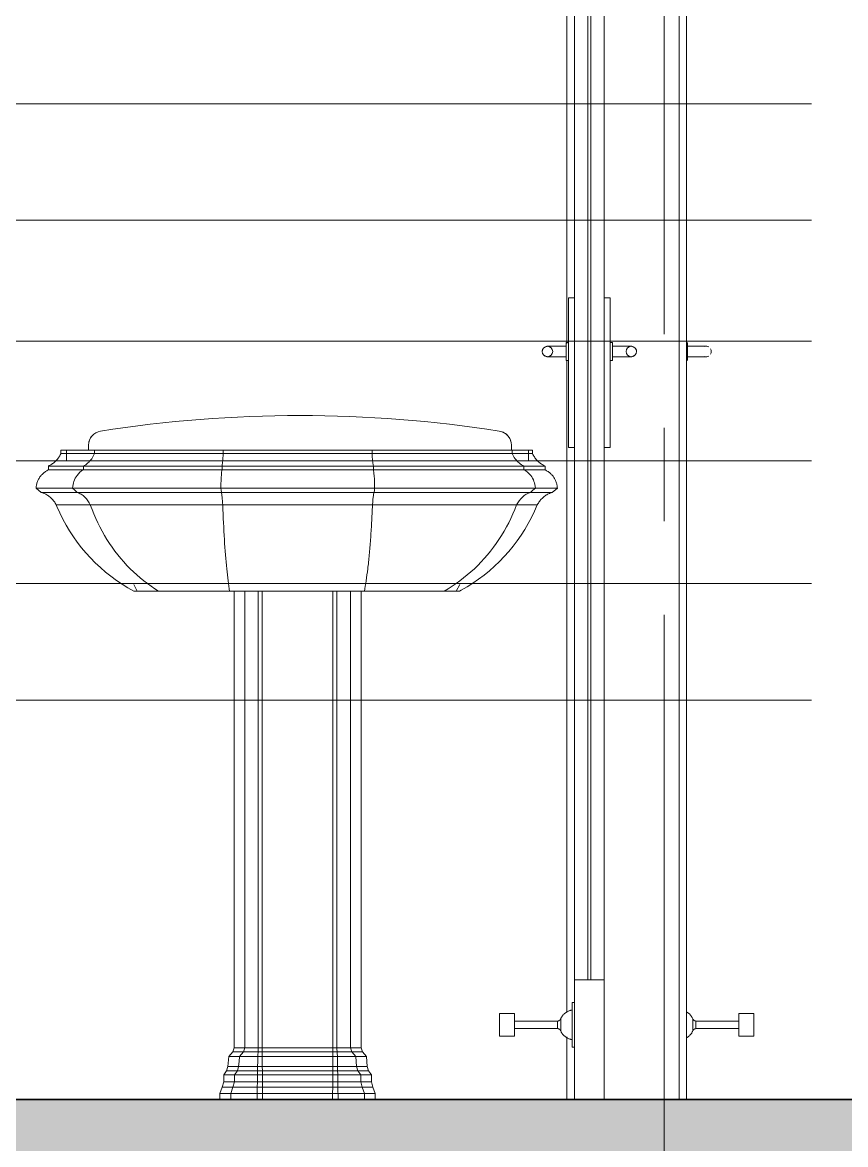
# Model space of a CAD drawing. Header units: millimetres. Extents: x 1373 to 40779, y 1939 to 6439.
# Drawn here: x 25328.5 to 25438.6, y 3869.8 to 4019.7 of the extents above; entities that cross this region are included whole.
import ezdxf

# ---------------------------------------------------------------- set-up
doc = ezdxf.new("R2010")
doc.units = ezdxf.units.MM
doc.linetypes.add('IMPORT-CENTER2', pattern=[112.5, 75, -12.5, 12.5, -12.5])
for name, color, linetype, lineweight in [('A-AREA-IDEN', 2, 'Continuous', 18), ('A-DETL', 6, 'Continuous', 30), ('A-DETL-GENF', 92, 'Continuous', 18), ('A-DOOR', 31, 'Continuous', 18), ('A-DOOR-FRAM', 31, 'Continuous', 18), ('A-FLOR-FNSH', 192, 'Continuous', 35), ('P-SANR-FIXT', 6, 'Continuous', 18), ('S-GRID', 252, 'IMPORT-CENTER2', 5), ('YAZI', 2, 'Continuous', 18)]:
    doc.layers.add(name, color=color, linetype=linetype, lineweight=lineweight)

# ---------------------------------------------------------------- blocks, each defined once
blk = doc.blocks.new('_MB_KAPI_CAMLI_B - _m_kapı_100_camlı-1990218-Schnitt 1')
at = {"layer": 'A-DOOR'}
for p, q in [((637.45, 500), (637.45, 501.22)), ((638.95, 500.7), (637.45, 500.7)), ((637.45, 498.78), (637.45, 500)), ((637.45, 499.3), (638.95, 499.3)), ((646.35, 411.5), (644.35, 411.5)), ((644.35, 411.5), (644.35, 408.5)), ((646.35, 411.5), (646.35, 408.5)), ((638.18, 409.19), (638.18, 410.81)), ((638.18, 409.19), (638.18, 409.6)), ((644.35, 410.5), (638.6, 410.5)), ((638.6, 410.5), (638.6, 409.5)), ((638.6, 409.5), (644.35, 409.5)), ((644.35, 408.5), (646.35, 408.5))]:
    blk.add_line(p, q, dxfattribs=at)
at = {"layer": 'A-DOOR', "flags": 128}
for points in [[(639.95, 500.7), (639.95, 500.7), (639.95, 500.7), (639.94, 500.7), (639.94, 500.7), (639.93, 500.7), (639.92, 500.7), (639.91, 500.7), (639.9, 500.7), (639.89, 500.7), (639.87, 500.7), (639.86, 500.7), (639.84, 500.7), (639.82, 500.7), (639.8, 500.7), (639.78, 500.7), (639.75, 500.7), (639.73, 500.7), (639.7, 500.7), (639.68, 500.7), (639.65, 500.7), (639.62, 500.7), (639.59, 500.7), (639.56, 500.7), (639.52, 500.7), (639.49, 500.7), (639.46, 500.7), (639.42, 500.7), (639.39, 500.7), (639.35, 500.7), (639.31, 500.7), (639.28, 500.7), (639.24, 500.7), (639.2, 500.7), (639.16, 500.7), (639.12, 500.7), (639.08, 500.7), (639.04, 500.7), (639, 500.7), (638.96, 500.7), (638.95, 500.7)], [(638.95, 499.3), (638.99, 499.3), (639.03, 499.3), (639.07, 499.3), (639.11, 499.3), (639.15, 499.3), (639.19, 499.3), (639.23, 499.3), (639.27, 499.3), (639.3, 499.3), (639.34, 499.3), (639.38, 499.3), (639.41, 499.3), (639.45, 499.3), (639.48, 499.3), (639.52, 499.3), (639.55, 499.3), (639.58, 499.3), (639.61, 499.3), (639.64, 499.3), (639.67, 499.3), (639.7, 499.3), (639.72, 499.3), (639.75, 499.3), (639.77, 499.3), (639.79, 499.3), (639.81, 499.3), (639.83, 499.3), (639.85, 499.3), (639.87, 499.3), (639.88, 499.3), (639.9, 499.3), (639.91, 499.3), (639.92, 499.3), (639.93, 499.3), (639.94, 499.3), (639.94, 499.3), (639.95, 499.3), (639.95, 499.3), (639.95, 499.3)], [(637.33, 411.74), (637.4, 411.7), (637.47, 411.66), (637.53, 411.62), (637.59, 411.57), (637.66, 411.52), (637.72, 411.46), (637.77, 411.41), (637.83, 411.35), (637.88, 411.29), (637.93, 411.23), (637.98, 411.16), (638.02, 411.1), (638.07, 411.03), (638.11, 410.96), (638.14, 410.89), (638.18, 410.82), (638.18, 410.81)], [(638.18, 410.81), (638.19, 410.79), (638.2, 410.77), (638.21, 410.75), (638.22, 410.73), (638.23, 410.72), (638.25, 410.7), (638.26, 410.68), (638.27, 410.67), (638.29, 410.65), (638.3, 410.64), (638.32, 410.62), (638.33, 410.61), (638.35, 410.6), (638.37, 410.59), (638.38, 410.57), (638.4, 410.56), (638.42, 410.55), (638.44, 410.54), (638.46, 410.54), (638.48, 410.53), (638.5, 410.52), (638.52, 410.52), (638.54, 410.51), (638.56, 410.51), (638.58, 410.5), (638.6, 410.5), (638.6, 410.5)], [(638.6, 409.5), (638.58, 409.5), (638.56, 409.49), (638.54, 409.49), (638.52, 409.48), (638.5, 409.48), (638.48, 409.47), (638.46, 409.46), (638.44, 409.46), (638.42, 409.45), (638.4, 409.44), (638.39, 409.43), (638.37, 409.42), (638.35, 409.4), (638.33, 409.39), (638.32, 409.38), (638.3, 409.36), (638.29, 409.35), (638.27, 409.33), (638.26, 409.32), (638.25, 409.3), (638.23, 409.29), (638.22, 409.27), (638.21, 409.25), (638.2, 409.23), (638.19, 409.21), (638.18, 409.2), (638.18, 409.19)], [(638.18, 409.19), (638.15, 409.12), (638.11, 409.05), (638.07, 408.98), (638.03, 408.91), (637.99, 408.85), (637.94, 408.78), (637.89, 408.72), (637.84, 408.66), (637.78, 408.6), (637.72, 408.54), (637.66, 408.49), (637.6, 408.44), (637.54, 408.39), (637.47, 408.34), (637.41, 408.3), (637.34, 408.26)]]:
    blk.add_lwpolyline(points, dxfattribs=at)
at = {"layer": 'A-DOOR'}
for start, end in [(60, 105), (0, 30), (330, 0), (255, 300)]:
    blk.add_arc((639.95, 500), 0.7, start, end, dxfattribs=at)
blk = doc.blocks.new('_MB_KAPI_CAMLI_B - _m_kapı_80_camlı-V58-Schnitt 1')
at = {"layer": 'A-DOOR'}
for p, q in [((622.35, 296), (622.35, 116)), ((624.15, 296), (624.15, 116)), ((624.55, 116), (624.55, 296)), ((626.35, 296), (626.35, 116)), ((622.35, 207.19), (621.55, 207.19)), ((621.55, 207.19), (621.55, 207.1)), ((621.55, 207.19), (621.55, 206.52)), ((627.15, 207.19), (626.35, 207.19)), ((627.15, 206.52), (627.15, 207.19)), ((627.15, 207.1), (627.15, 207.19)), ((621.55, 187.86), (621.55, 206.52)), ((627.15, 206.52), (627.15, 187.86)), ((621.55, 201.22), (621.25, 201.22)), ((621.25, 201.22), (621.25, 200)), ((627.45, 201.22), (627.15, 201.22)), ((627.45, 200), (627.45, 201.22)), ((621.25, 200.7), (619.75, 200.7)), ((621.25, 200), (621.25, 198.78)), ((628.95, 200.7), (627.45, 200.7)), ((627.45, 198.78), (627.45, 200)), ((619.75, 199.3), (621.25, 199.3)), ((621.25, 198.78), (621.55, 198.78)), ((627.15, 198.78), (627.45, 198.78)), ((627.45, 199.3), (628.95, 199.3)), ((621.55, 187.86), (621.55, 187.19)), ((627.15, 187.19), (627.15, 187.86)), ((621.55, 187.28), (621.55, 187.19)), ((621.55, 187.19), (622.35, 187.19)), ((626.35, 187.19), (627.15, 187.19)), ((627.15, 187.19), (627.15, 187.28)), ((626.35, 116), (622.35, 116)), ((622.35, 116), (622.35, 100)), ((624.15, 116), (624.55, 116)), ((626.35, 100), (626.35, 116)), ((622.35, 113), (622.05, 113)), ((622.05, 107), (622.05, 113)), ((614.35, 111.5), (612.35, 111.5)), ((612.35, 108.5), (612.35, 111.5)), ((614.35, 108.5), (614.35, 111.5)), ((620.1, 110.5), (614.35, 110.5)), ((614.35, 109.5), (620.1, 109.5)), ((620.1, 109.5), (620.1, 110.5)), ((620.52, 110.81), (620.52, 109.19)), ((612.35, 108.5), (614.35, 108.5)), ((622.05, 107), (622.35, 107)), ((622.35, 100), (626.35, 100))]:
    blk.add_line(p, q, dxfattribs=at)
at = {"layer": 'A-DOOR', "flags": 128}
for points in [[(618.06, 200.08), (618.06, 200.11), (618.07, 200.14), (618.07, 200.17), (618.08, 200.19), (618.09, 200.22), (618.1, 200.25), (618.11, 200.27), (618.12, 200.3), (618.13, 200.32), (618.14, 200.35), (618.16, 200.37), (618.17, 200.4), (618.19, 200.42), (618.21, 200.44)], [(618.5, 199.34), (618.48, 199.36), (618.45, 199.37), (618.43, 199.38), (618.4, 199.39), (618.38, 199.41), (618.36, 199.42), (618.33, 199.44), (618.31, 199.46), (618.29, 199.47), (618.27, 199.49), (618.25, 199.51), (618.23, 199.53), (618.21, 199.55), (618.19, 199.58)], [(618.58, 200.68), (618.6, 200.68), (618.63, 200.69), (618.66, 200.69), (618.69, 200.7), (618.72, 200.7), (618.74, 200.7), (618.75, 200.7)], [(618.75, 200.7), (618.75, 200.7), (618.75, 200.7), (618.76, 200.7), (618.76, 200.7), (618.77, 200.7), (618.78, 200.7), (618.79, 200.7), (618.8, 200.7), (618.82, 200.7), (618.83, 200.7), (618.85, 200.7), (618.86, 200.7), (618.88, 200.7), (618.9, 200.7), (618.93, 200.7), (618.95, 200.7), (618.97, 200.7), (619, 200.7), (619.03, 200.7), (619.05, 200.7), (619.08, 200.7), (619.11, 200.7), (619.15, 200.7), (619.18, 200.7), (619.21, 200.7), (619.25, 200.7), (619.28, 200.7), (619.32, 200.7), (619.35, 200.7), (619.39, 200.7), (619.43, 200.7), (619.46, 200.7), (619.5, 200.7), (619.54, 200.7), (619.58, 200.7), (619.62, 200.7), (619.66, 200.7), (619.7, 200.7), (619.74, 200.7), (619.75, 200.7)], [(628.95, 200.7), (628.99, 200.7), (629.03, 200.7), (629.07, 200.7), (629.11, 200.7), (629.15, 200.7), (629.19, 200.7), (629.23, 200.7), (629.27, 200.7), (629.3, 200.7), (629.34, 200.7), (629.38, 200.7), (629.41, 200.7), (629.45, 200.7), (629.48, 200.7), (629.52, 200.7), (629.55, 200.7), (629.58, 200.7), (629.61, 200.7), (629.64, 200.7), (629.67, 200.7), (629.7, 200.7), (629.72, 200.7), (629.75, 200.7), (629.77, 200.7), (629.79, 200.7), (629.81, 200.7), (629.83, 200.7), (629.85, 200.7), (629.87, 200.7), (629.88, 200.7), (629.9, 200.7), (629.91, 200.7), (629.92, 200.7), (629.93, 200.7), (629.94, 200.7), (629.94, 200.7), (629.95, 200.7), (629.95, 200.7), (629.95, 200.7)], [(629.95, 200.7), (629.98, 200.7), (630.01, 200.7), (630.04, 200.69), (630.06, 200.69), (630.09, 200.69), (630.12, 200.68)], [(630.51, 199.58), (630.5, 199.56), (630.48, 199.54), (630.46, 199.52), (630.44, 199.5), (630.42, 199.48), (630.4, 199.46), (630.38, 199.44), (630.35, 199.43), (630.33, 199.41), (630.31, 199.4), (630.28, 199.38), (630.26, 199.37), (630.23, 199.36), (630.21, 199.35)], [(630.49, 200.45), (630.51, 200.42), (630.52, 200.4), (630.54, 200.38), (630.56, 200.35), (630.57, 200.33), (630.58, 200.3), (630.59, 200.28), (630.6, 200.25), (630.61, 200.23), (630.62, 200.2), (630.63, 200.17), (630.64, 200.15), (630.64, 200.12), (630.65, 200.09), (630.65, 200.06)], [(618.75, 199.3), (618.72, 199.3), (618.7, 199.3), (618.67, 199.31), (618.64, 199.31), (618.61, 199.31), (618.59, 199.32)], [(619.75, 199.3), (619.71, 199.3), (619.67, 199.3), (619.63, 199.3), (619.59, 199.3), (619.55, 199.3), (619.51, 199.3), (619.48, 199.3), (619.44, 199.3), (619.4, 199.3), (619.36, 199.3), (619.33, 199.3), (619.29, 199.3), (619.25, 199.3), (619.22, 199.3), (619.19, 199.3), (619.15, 199.3), (619.12, 199.3), (619.09, 199.3), (619.06, 199.3), (619.03, 199.3), (619.01, 199.3), (618.98, 199.3), (618.96, 199.3), (618.93, 199.3), (618.91, 199.3), (618.89, 199.3), (618.87, 199.3), (618.85, 199.3), (618.83, 199.3), (618.82, 199.3), (618.81, 199.3), (618.79, 199.3), (618.78, 199.3), (618.77, 199.3), (618.77, 199.3), (618.76, 199.3), (618.76, 199.3), (618.75, 199.3), (618.75, 199.3)], [(629.95, 199.3), (629.95, 199.3), (629.95, 199.3), (629.94, 199.3), (629.94, 199.3), (629.93, 199.3), (629.92, 199.3), (629.91, 199.3), (629.9, 199.3), (629.89, 199.3), (629.87, 199.3), (629.86, 199.3), (629.84, 199.3), (629.82, 199.3), (629.8, 199.3), (629.78, 199.3), (629.75, 199.3), (629.73, 199.3), (629.7, 199.3), (629.68, 199.3), (629.65, 199.3), (629.62, 199.3), (629.59, 199.3), (629.56, 199.3), (629.52, 199.3), (629.49, 199.3), (629.46, 199.3), (629.42, 199.3), (629.39, 199.3), (629.35, 199.3), (629.31, 199.3), (629.28, 199.3), (629.24, 199.3), (629.2, 199.3), (629.16, 199.3), (629.12, 199.3), (629.08, 199.3), (629.04, 199.3), (629, 199.3), (628.96, 199.3), (628.95, 199.3)], [(630.13, 199.32), (630.1, 199.32), (630.07, 199.31), (630.04, 199.31), (630.01, 199.3), (629.99, 199.3), (629.96, 199.3), (629.95, 199.3)], [(620.52, 110.81), (620.55, 110.88), (620.59, 110.95), (620.63, 111.02), (620.67, 111.09), (620.72, 111.15), (620.76, 111.22), (620.81, 111.28), (620.87, 111.34), (620.92, 111.4), (620.98, 111.46), (621.04, 111.51), (621.1, 111.56), (621.16, 111.61), (621.23, 111.66), (621.3, 111.7), (621.36, 111.74), (621.43, 111.78), (621.51, 111.81), (621.58, 111.85), (621.65, 111.87), (621.73, 111.9), (621.81, 111.92), (621.88, 111.94), (621.96, 111.96), (622.04, 111.98), (622.05, 111.98)], [(620.1, 110.5), (620.12, 110.5), (620.14, 110.51), (620.16, 110.51), (620.18, 110.52), (620.2, 110.52), (620.22, 110.53), (620.24, 110.54), (620.26, 110.54), (620.28, 110.55), (620.3, 110.56), (620.32, 110.57), (620.34, 110.58), (620.35, 110.6), (620.37, 110.61), (620.38, 110.62), (620.4, 110.64), (620.42, 110.65), (620.43, 110.67), (620.44, 110.68), (620.46, 110.7), (620.47, 110.71), (620.48, 110.73), (620.49, 110.75), (620.5, 110.77), (620.51, 110.79), (620.52, 110.8), (620.52, 110.81)], [(620.52, 109.19), (620.51, 109.21), (620.5, 109.23), (620.49, 109.25), (620.48, 109.27), (620.47, 109.28), (620.46, 109.3), (620.44, 109.32), (620.43, 109.33), (620.42, 109.35), (620.4, 109.36), (620.39, 109.38), (620.37, 109.39), (620.35, 109.4), (620.34, 109.41), (620.32, 109.43), (620.3, 109.44), (620.28, 109.45), (620.26, 109.46), (620.25, 109.46), (620.23, 109.47), (620.21, 109.48), (620.19, 109.48), (620.17, 109.49), (620.15, 109.49), (620.13, 109.5), (620.1, 109.5), (620.1, 109.5)], [(622.05, 108.02), (621.97, 108.04), (621.89, 108.05), (621.82, 108.07), (621.74, 108.1), (621.66, 108.12), (621.59, 108.15), (621.52, 108.18), (621.44, 108.22), (621.37, 108.26), (621.31, 108.3), (621.24, 108.34), (621.17, 108.38), (621.11, 108.43), (621.05, 108.48), (620.99, 108.54), (620.93, 108.59), (620.87, 108.65), (620.82, 108.71), (620.77, 108.77), (620.72, 108.84), (620.68, 108.9), (620.64, 108.97), (620.6, 109.04), (620.56, 109.11), (620.53, 109.18), (620.52, 109.19)]]:
    blk.add_lwpolyline(points, dxfattribs=at)
at = {"layer": 'A-DOOR'}
for centre, start, end in [((618.75, 200), 0, 180), ((618.75, 200), 180, 0), ((629.95, 200), 0, 180), ((629.95, 200), 180, 0)]:
    blk.add_arc(centre, 0.7, start, end, dxfattribs=at)
at = {"layer": 'A-DOOR-FRAM'}
for p, q in [((621.35, 201.06), (621.35, 308.5)), ((637.35, 308.5), (637.35, 100)), ((636.35, 306), (636.35, 100)), ((621.35, 111.64), (621.35, 198.86)), ((621.35, 100), (621.35, 108.38))]:
    blk.add_line(p, q, dxfattribs=at)
blk = doc.blocks.new('A$Cb0e8746a')
at = {"layer": 'YAZI', "linetype": 'Continuous', "lineweight": 0}
for p, q in [((0.02, 171.86), (150.05, 171.86)), ((150.05, 156.33), (0.02, 156.33)), ((150.05, 140.15), (0.02, 140.15)), ((150.05, 124.15), (0.02, 124.15)), ((150.05, 107.74), (0.02, 107.74)), ((150.05, 92.15), (0, 92.15))]:
    blk.add_line(p, q, dxfattribs=at)

msp = doc.modelspace()

# ---------------------------------------------------------------- hatches: boundary and pattern name
at = {"layer": 'A-DETL-GENF'}
h = msp.add_hatch(dxfattribs=at)
h.set_pattern_fill('ANSI33', color=153, style=0)
h.paths.add_polyline_path([(25859.6, 3863.76), (26010.6, 3863.76), (26010.6, 3875.76), (25234.31, 3875.76), (25234.31, 3825.76), (25259.31, 3825.76), (25259.31, 3863.76), (25834.6, 3863.76), (25834.6, 3825.76), (25859.6, 3825.76)])
h.paths.add_polyline_path([(25859.6, 4163.76), (26010.6, 4163.76), (26010.6, 4175.76), (25234.31, 4175.76), (25234.31, 4125.76), (25259.31, 4125.76), (25259.31, 4163.76), (25834.6, 4163.76), (25834.6, 4125.76), (25859.6, 4125.76)])
h.paths.add_polyline_path([(25859.6, 4463.76), (26010.6, 4463.76), (26010.6, 4475.76), (25234.31, 4475.76), (25234.31, 4425.76), (25259.31, 4425.76), (25259.31, 4463.76), (25834.6, 4463.76), (25834.6, 4425.76), (25859.6, 4425.76)])
h.paths.add_polyline_path([(25859.6, 4763.76), (26010.6, 4763.76), (26010.6, 4775.76), (25234.31, 4775.76), (25106.85, 4775.76), (25106.85, 4763.76), (25234.31, 4763.76), (25234.31, 4725.76), (25259.31, 4725.76), (25259.31, 4763.76), (25834.6, 4763.76), (25834.6, 4725.76), (25859.6, 4725.76)])

# ---------------------------------------------------------------- linework, layer by layer
at = {"layer": 'A-DETL'}
msp.add_lwpolyline([(25234.31, 3875.76), (26010.6, 3875.76), (26010.6, 3863.76), (25859.6, 3863.76), (25859.6, 3825.76), (25834.6, 3825.76), (25834.6, 3863.76), (25259.31, 3863.76), (25259.31, 3825.76), (25234.31, 3825.76), (25234.31, 3875.76)], dxfattribs=at)
at = {"layer": 'A-FLOR-FNSH', "color": 250}
msp.add_line((25995.59, 3875.76), (25234.31, 3875.76), dxfattribs=at)
at = {"layer": 'P-SANR-FIXT', "color": 8}
for p, q in [((25333.67, 3962.55), (25333.67, 3962.12)), ((25335.49, 3962.55), (25333.67, 3962.55)), ((25334.43, 3962.55), (25334.43, 3961.24)), ((25338.15, 3962.55), (25335.51, 3962.55)), ((25337.37, 3963.25), (25337.37, 3962.55)), ((25355.36, 3962.55), (25338.15, 3962.55)), ((25338.15, 3962.12), (25338.15, 3962.55)), ((25375.26, 3962.55), (25355.36, 3962.55)), ((25355.36, 3962.12), (25355.36, 3962.55)), ((25394, 3962.55), (25375.26, 3962.55)), ((25375.26, 3962.55), (25375.26, 3962.12)), ((25393.88, 3962.55), (25393.88, 3963.25)), ((25396.72, 3962.55), (25394, 3962.55)), ((25394, 3962.12), (25394, 3962.55)), ((25396.18, 3961.18), (25396.18, 3962.55)), ((25396.72, 3962.12), (25396.72, 3962.55)), ((25332.87, 3961.01), (25332.96, 3961.1)), ((25332.96, 3961.1), (25333.05, 3961.2)), ((25333.05, 3961.2), (25333.14, 3961.29)), ((25333.14, 3961.29), (25333.23, 3961.39)), ((25333.23, 3961.39), (25333.31, 3961.5)), ((25333.31, 3961.5), (25333.38, 3961.6)), ((25333.38, 3961.6), (25333.45, 3961.71)), ((25333.45, 3961.71), (25333.52, 3961.83)), ((25333.52, 3961.83), (25333.58, 3961.94)), ((25333.58, 3961.94), (25333.64, 3962.06)), ((25333.64, 3962.06), (25333.67, 3962.12)), ((25333.67, 3962.12), (25338.15, 3962.12)), ((25338.15, 3962.12), (25355.36, 3962.12)), ((25355.36, 3962.12), (25375.26, 3962.12)), ((25375.26, 3962.12), (25394, 3962.12)), ((25394, 3962.12), (25396.68, 3962.12)), ((25396.69, 3962.12), (25396.72, 3962.12)), ((25396.72, 3962.12), (25396.77, 3962)), ((25396.77, 3962), (25396.83, 3961.88)), ((25396.83, 3961.88), (25396.9, 3961.77)), ((25396.9, 3961.77), (25396.97, 3961.66)), ((25396.97, 3961.66), (25397.04, 3961.55)), ((25397.04, 3961.55), (25397.12, 3961.44)), ((25397.12, 3961.44), (25397.2, 3961.34)), ((25397.2, 3961.34), (25397.29, 3961.24)), ((25397.29, 3961.24), (25397.38, 3961.15)), ((25397.38, 3961.15), (25397.47, 3961.06)), ((25397.47, 3961.06), (25397.57, 3960.97)), ((25331.32, 3959.5), (25331.41, 3959.57)), ((25331.41, 3959.57), (25331.5, 3959.64)), ((25331.5, 3959.64), (25331.59, 3959.71)), ((25331.59, 3959.71), (25331.69, 3959.77)), ((25331.69, 3959.77), (25331.79, 3959.83)), ((25331.79, 3959.83), (25331.89, 3959.88)), ((25331.89, 3959.88), (25331.99, 3959.93)), ((25331.99, 3960.44), (25332.11, 3960.5)), ((25331.99, 3960.44), (25331.99, 3959.93)), ((25331.99, 3960.44), (25336.68, 3960.44)), ((25331.99, 3959.93), (25331.99, 3959.93)), ((25331.99, 3959.93), (25336.68, 3959.93)), ((25332.11, 3960.5), (25332.23, 3960.56)), ((25332.23, 3960.56), (25332.34, 3960.62)), ((25332.34, 3960.62), (25332.45, 3960.69)), ((25332.45, 3960.69), (25332.56, 3960.77)), ((25332.56, 3960.77), (25332.67, 3960.84)), ((25332.67, 3960.84), (25332.77, 3960.93)), ((25332.77, 3960.93), (25332.87, 3961.01)), ((25336.68, 3959.93), (25336.68, 3960.44)), ((25336.68, 3960.44), (25355.21, 3960.44)), ((25336.68, 3959.93), (25355.21, 3959.93)), ((25355.21, 3959.93), (25355.21, 3960.44)), ((25355.21, 3960.44), (25375.44, 3960.44)), ((25355.21, 3959.93), (25375.44, 3959.93)), ((25375.44, 3960.44), (25375.44, 3959.93)), ((25375.44, 3960.44), (25395.57, 3960.44)), ((25375.44, 3959.93), (25395.57, 3959.93)), ((25395.57, 3959.93), (25395.57, 3960.44)), ((25395.57, 3960.44), (25398.39, 3960.44)), ((25395.57, 3959.93), (25398.37, 3959.93)), ((25397.57, 3960.97), (25397.67, 3960.88)), ((25397.67, 3960.88), (25397.77, 3960.8)), ((25397.77, 3960.8), (25397.88, 3960.73)), ((25397.88, 3960.73), (25397.99, 3960.66)), ((25397.99, 3960.66), (25398.1, 3960.59)), ((25398.1, 3960.59), (25398.22, 3960.53)), ((25398.22, 3960.53), (25398.33, 3960.47)), ((25398.33, 3960.47), (25398.39, 3960.44)), ((25398.39, 3959.93), (25398.39, 3960.44)), ((25398.39, 3959.93), (25398.5, 3959.88)), ((25398.5, 3959.88), (25398.6, 3959.83)), ((25398.6, 3959.83), (25398.69, 3959.77)), ((25398.69, 3959.77), (25398.79, 3959.71)), ((25398.79, 3959.71), (25398.88, 3959.64)), ((25398.88, 3959.64), (25398.97, 3959.57)), ((25398.97, 3959.57), (25399.06, 3959.5)), ((25330.41, 3957.96), (25330.44, 3958.07)), ((25330.44, 3958.07), (25330.47, 3958.18)), ((25330.47, 3958.18), (25330.51, 3958.29)), ((25330.51, 3958.29), (25330.55, 3958.39)), ((25330.55, 3958.39), (25330.59, 3958.5)), ((25330.59, 3958.5), (25330.64, 3958.6)), ((25330.64, 3958.6), (25330.69, 3958.7)), ((25330.69, 3958.7), (25330.75, 3958.8)), ((25330.75, 3958.8), (25330.8, 3958.9)), ((25330.8, 3958.9), (25330.87, 3958.99)), ((25330.87, 3958.99), (25330.94, 3959.09)), ((25330.94, 3959.09), (25331.01, 3959.18)), ((25331.01, 3959.18), (25331.08, 3959.26)), ((25331.08, 3959.26), (25331.16, 3959.34)), ((25331.16, 3959.34), (25331.24, 3959.42)), ((25331.24, 3959.42), (25331.32, 3959.5)), ((25399.06, 3959.5), (25399.14, 3959.42)), ((25399.14, 3959.42), (25399.22, 3959.34)), ((25399.22, 3959.34), (25399.3, 3959.26)), ((25399.3, 3959.26), (25399.38, 3959.18)), ((25399.38, 3959.18), (25399.45, 3959.09)), ((25399.45, 3959.09), (25399.51, 3958.99)), ((25399.51, 3958.99), (25399.58, 3958.9)), ((25399.58, 3958.9), (25399.64, 3958.8)), ((25399.64, 3958.8), (25399.69, 3958.7)), ((25399.69, 3958.7), (25399.75, 3958.6)), ((25399.75, 3958.6), (25399.79, 3958.5)), ((25399.79, 3958.5), (25399.84, 3958.39)), ((25399.84, 3958.39), (25399.88, 3958.29)), ((25399.88, 3958.29), (25399.91, 3958.18)), ((25399.91, 3958.18), (25399.94, 3958.07)), ((25399.94, 3958.07), (25399.97, 3957.96)), ((25330.35, 3957.51), (25330.36, 3957.62)), ((25330.35, 3957.51), (25331.04, 3956.93)), ((25330.36, 3957.62), (25330.38, 3957.74)), ((25330.36, 3957.51), (25335.24, 3957.51)), ((25330.38, 3957.74), (25330.39, 3957.85)), ((25330.39, 3957.85), (25330.41, 3957.96)), ((25331.06, 3956.93), (25331.04, 3956.93)), ((25331.05, 3956.93), (25335.84, 3956.93)), ((25331.19, 3956.88), (25331.06, 3956.93)), ((25331.31, 3956.84), (25331.19, 3956.88)), ((25331.43, 3956.79), (25331.31, 3956.84)), ((25331.55, 3956.73), (25331.43, 3956.79)), ((25331.67, 3956.67), (25331.55, 3956.73)), ((25331.79, 3956.6), (25331.67, 3956.67)), ((25331.9, 3956.53), (25331.79, 3956.6)), ((25332.01, 3956.45), (25331.9, 3956.53)), ((25335.54, 3957.22), (25335.24, 3957.51)), ((25335.24, 3957.51), (25355.06, 3957.51)), ((25335.84, 3956.93), (25335.54, 3957.22)), ((25335.84, 3956.93), (25355.12, 3956.93)), ((25355.09, 3957.22), (25355.06, 3957.51)), ((25355.06, 3957.51), (25375.61, 3957.51)), ((25355.12, 3956.93), (25355.09, 3957.22)), ((25355.12, 3956.93), (25375.54, 3956.93)), ((25375.57, 3957.22), (25375.54, 3956.93)), ((25375.54, 3956.93), (25396.45, 3956.93)), ((25375.61, 3957.51), (25375.57, 3957.22)), ((25375.61, 3957.51), (25397.09, 3957.51)), ((25396.45, 3956.93), (25396.77, 3957.22)), ((25396.45, 3956.93), (25399.34, 3956.93)), ((25396.77, 3957.22), (25397.09, 3957.51)), ((25397.09, 3957.51), (25400.03, 3957.51)), ((25398.5, 3956.54), (25398.39, 3956.47)), ((25398.62, 3956.61), (25398.5, 3956.54)), ((25398.73, 3956.68), (25398.62, 3956.61)), ((25398.85, 3956.74), (25398.73, 3956.68)), ((25398.97, 3956.8), (25398.85, 3956.74)), ((25399.09, 3956.85), (25398.97, 3956.8)), ((25399.22, 3956.89), (25399.09, 3956.85)), ((25399.34, 3956.93), (25399.22, 3956.89)), ((25399.34, 3956.93), (25400.03, 3957.51)), ((25399.97, 3957.96), (25399.99, 3957.85)), ((25399.99, 3957.85), (25400.01, 3957.74)), ((25400.01, 3957.74), (25400.02, 3957.62)), ((25400.02, 3957.62), (25400.03, 3957.51)), ((25400.03, 3957.51), (25400.03, 3957.51)), ((25332.12, 3956.38), (25332.01, 3956.45)), ((25332.22, 3956.29), (25332.12, 3956.38)), ((25332.32, 3956.2), (25332.22, 3956.29)), ((25332.42, 3956.11), (25332.32, 3956.2)), ((25332.51, 3956.02), (25332.42, 3956.11)), ((25332.6, 3955.92), (25332.51, 3956.02)), ((25332.68, 3955.81), (25332.6, 3955.92)), ((25332.76, 3955.71), (25332.68, 3955.81)), ((25332.84, 3955.6), (25332.76, 3955.71)), ((25332.91, 3955.49), (25332.84, 3955.6)), ((25332.98, 3955.37), (25332.91, 3955.49)), ((25333.04, 3955.26), (25332.98, 3955.37)), ((25333.14, 3955.02), (25333.04, 3955.26)), ((25333.04, 3955.26), (25337.6, 3955.26)), ((25337.6, 3955.26), (25355.3, 3955.26)), ((25355.3, 3955.26), (25375.32, 3955.26)), ((25375.32, 3955.26), (25394.59, 3955.26)), ((25394.59, 3955.26), (25397.23, 3955.26)), ((25397.34, 3955.26), (25396.98, 3954.42)), ((25397.35, 3955.28), (25397.34, 3955.26)), ((25397.42, 3955.39), (25397.35, 3955.28)), ((25397.49, 3955.51), (25397.42, 3955.39)), ((25397.56, 3955.62), (25397.49, 3955.51)), ((25397.63, 3955.73), (25397.56, 3955.62)), ((25397.72, 3955.83), (25397.63, 3955.73)), ((25397.8, 3955.94), (25397.72, 3955.83)), ((25397.89, 3956.03), (25397.8, 3955.94)), ((25397.98, 3956.13), (25397.89, 3956.03)), ((25398.08, 3956.22), (25397.98, 3956.13)), ((25398.18, 3956.31), (25398.08, 3956.22)), ((25398.28, 3956.39), (25398.18, 3956.31)), ((25398.39, 3956.47), (25398.28, 3956.39)), ((25333.51, 3954.18), (25333.14, 3955.02)), ((25333.92, 3953.36), (25333.51, 3954.18)), ((25396.58, 3953.59), (25396.15, 3952.78)), ((25396.98, 3954.42), (25396.58, 3953.59)), ((25334.35, 3952.56), (25333.92, 3953.36)), ((25334.83, 3951.77), (25334.35, 3952.56)), ((25396.15, 3952.78), (25395.69, 3951.99)), ((25335.33, 3951), (25334.83, 3951.77)), ((25335.86, 3950.26), (25335.33, 3951)), ((25395.2, 3951.22), (25394.68, 3950.47)), ((25395.69, 3951.99), (25395.2, 3951.22)), ((25336.42, 3949.53), (25335.86, 3950.26)), ((25337.01, 3948.83), (25336.42, 3949.53)), ((25393.54, 3949.03), (25392.93, 3948.35)), ((25394.13, 3949.74), (25393.54, 3949.03)), ((25394.68, 3950.47), (25394.13, 3949.74)), ((25337.62, 3948.16), (25337.01, 3948.83)), ((25338.27, 3947.51), (25337.62, 3948.16)), ((25392.3, 3947.69), (25391.64, 3947.05)), ((25392.93, 3948.35), (25392.3, 3947.69)), ((25338.94, 3946.88), (25338.27, 3947.51)), ((25339.63, 3946.28), (25338.94, 3946.88)), ((25340.35, 3945.71), (25339.63, 3946.28)), ((25390.95, 3946.45), (25390.24, 3945.87)), ((25391.64, 3947.05), (25390.95, 3946.45)), ((25341.09, 3945.17), (25340.35, 3945.71)), ((25341.85, 3944.66), (25341.09, 3945.17)), ((25342.63, 3944.18), (25341.85, 3944.66)), ((25343.87, 3943.71), (25343.4, 3944.61)), ((25386.98, 3944.61), (25386.51, 3943.71)), ((25388.75, 3944.8), (25387.98, 3944.31)), ((25389.51, 3945.32), (25388.75, 3944.8)), ((25390.24, 3945.87), (25389.51, 3945.32)), ((25343.42, 3943.73), (25342.63, 3944.18)), ((25343.42, 3943.73), (25346.71, 3943.73)), ((25343.87, 3943.71), (25347.1, 3943.71)), ((25346.71, 3943.73), (25356.19, 3943.73)), ((25347.1, 3943.71), (25356.23, 3943.71)), ((25356.19, 3943.73), (25374.25, 3943.73)), ((25356.23, 3943.71), (25374.2, 3943.71)), ((25356.82, 3943.71), (25356.82, 3882.68)), ((25358.26, 3943.71), (25358.26, 3882.68)), ((25360.05, 3943.71), (25360.05, 3882.68)), ((25360.57, 3943.71), (25360.57, 3882.68)), ((25370.04, 3943.71), (25370.04, 3882.68)), ((25370.56, 3943.71), (25370.56, 3882.68)), ((25372.36, 3943.71), (25372.36, 3882.68)), ((25373.79, 3882.68), (25373.79, 3943.71)), ((25374.2, 3943.71), (25384.5, 3943.71)), ((25374.25, 3943.73), (25384.91, 3943.73)), ((25384.5, 3943.71), (25386.51, 3943.71)), ((25384.91, 3943.73), (25386.96, 3943.73)), ((25387.19, 3943.86), (25386.96, 3943.73)), ((25387.98, 3944.31), (25387.19, 3943.86)), ((25356.63, 3882.15), (25356.1, 3881.52)), ((25356.82, 3882.68), (25356.63, 3882.15)), ((25358.07, 3882.15), (25356.63, 3882.15)), ((25356.84, 3882.68), (25358.26, 3882.68)), ((25357.53, 3881.52), (25358.07, 3882.15)), ((25358.07, 3882.15), (25358.26, 3882.68)), ((25360.03, 3882.15), (25358.07, 3882.15)), ((25358.26, 3882.68), (25360.05, 3882.68)), ((25360.03, 3882.15), (25360.58, 3882.15)), ((25360.57, 3882.68), (25360.05, 3882.68)), ((25360.57, 3882.68), (25365.31, 3882.68)), ((25360.57, 3882.68), (25360.58, 3882.15)), ((25365.31, 3882.15), (25360.58, 3882.15)), ((25365.31, 3882.68), (25370.04, 3882.68)), ((25370.04, 3882.15), (25365.31, 3882.15)), ((25370.56, 3882.68), (25370.04, 3882.68)), ((25370.04, 3882.68), (25370.04, 3882.15)), ((25370.04, 3882.15), (25370.58, 3882.15)), ((25370.56, 3882.68), (25372.36, 3882.68)), ((25372.55, 3882.15), (25370.58, 3882.15)), ((25372.36, 3882.68), (25373.78, 3882.68)), ((25372.55, 3882.15), (25372.36, 3882.68)), ((25373.99, 3882.15), (25372.55, 3882.15)), ((25373.08, 3881.52), (25372.55, 3882.15)), ((25373.99, 3882.15), (25373.79, 3882.68)), ((25374.52, 3881.52), (25373.99, 3882.15)), ((25355.98, 3880.21), (25355.82, 3879.62)), ((25356.1, 3881.52), (25355.98, 3880.21)), ((25357.42, 3880.21), (25355.98, 3880.21)), ((25357.53, 3881.52), (25356.1, 3881.52)), ((25357.42, 3880.21), (25357.26, 3879.62)), ((25357.48, 3880.86), (25357.42, 3880.21)), ((25359.97, 3880.21), (25357.42, 3880.21)), ((25357.53, 3881.52), (25357.48, 3880.86)), ((25359.98, 3881.52), (25357.53, 3881.52)), ((25359.97, 3880.21), (25359.96, 3879.62)), ((25359.98, 3880.86), (25359.97, 3880.21)), ((25359.97, 3880.21), (25360.59, 3880.21)), ((25359.98, 3881.52), (25360.59, 3881.52)), ((25359.98, 3881.52), (25359.98, 3880.86)), ((25365.31, 3881.52), (25360.59, 3881.52)), ((25360.59, 3881.52), (25360.59, 3880.86)), ((25360.59, 3880.86), (25360.59, 3880.21)), ((25365.31, 3880.21), (25360.59, 3880.21)), ((25360.59, 3880.21), (25360.6, 3879.62)), ((25370.02, 3881.52), (25365.31, 3881.52)), ((25370.02, 3880.21), (25365.31, 3880.21)), ((25370.02, 3881.52), (25370.63, 3881.52)), ((25370.02, 3881.52), (25370.02, 3880.86)), ((25370.02, 3880.86), (25370.02, 3880.21)), ((25370.02, 3880.21), (25370.64, 3880.21)), ((25370.02, 3880.21), (25370.02, 3879.62)), ((25373.08, 3881.52), (25370.63, 3881.52)), ((25370.63, 3881.52), (25370.64, 3880.86)), ((25370.64, 3880.86), (25370.64, 3880.21)), ((25373.19, 3880.21), (25370.64, 3880.21)), ((25370.64, 3880.21), (25370.66, 3879.62)), ((25374.52, 3881.52), (25373.08, 3881.52)), ((25373.08, 3881.52), (25373.14, 3880.86)), ((25373.14, 3880.86), (25373.19, 3880.21)), ((25374.63, 3880.21), (25373.19, 3880.21)), ((25373.19, 3880.21), (25373.35, 3879.62)), ((25374.63, 3880.21), (25374.52, 3881.52)), ((25374.79, 3879.62), (25374.63, 3880.21)), ((25355.82, 3879.62), (25355.43, 3879.06)), ((25355.43, 3879.06), (25355.43, 3878.15)), ((25356.87, 3879.06), (25355.43, 3879.06)), ((25357.26, 3879.62), (25355.82, 3879.62)), ((25356.87, 3879.06), (25357.26, 3879.62)), ((25359.93, 3879.06), (25356.87, 3879.06)), ((25356.87, 3879.06), (25356.87, 3878.15)), ((25359.96, 3879.62), (25357.26, 3879.62)), ((25359.93, 3879.06), (25360.61, 3879.06)), ((25359.93, 3879.06), (25359.93, 3878.15)), ((25359.96, 3879.62), (25360.6, 3879.62)), ((25365.31, 3879.62), (25360.6, 3879.62)), ((25360.6, 3879.62), (25360.61, 3879.06)), ((25365.31, 3879.06), (25360.61, 3879.06)), ((25360.61, 3879.06), (25360.61, 3878.15)), ((25370.02, 3879.62), (25365.31, 3879.62)), ((25370.01, 3879.06), (25365.31, 3879.06)), ((25370.02, 3879.62), (25370.01, 3879.06)), ((25370.01, 3879.06), (25370.68, 3879.06)), ((25370.01, 3879.06), (25370.01, 3878.15)), ((25370.02, 3879.62), (25370.66, 3879.62)), ((25373.35, 3879.62), (25370.66, 3879.62)), ((25373.75, 3879.06), (25370.68, 3879.06)), ((25370.68, 3879.06), (25370.68, 3878.15)), ((25374.79, 3879.62), (25373.35, 3879.62)), ((25373.75, 3879.06), (25373.35, 3879.62)), ((25375.18, 3879.06), (25373.75, 3879.06)), ((25373.75, 3879.06), (25373.75, 3878.15)), ((25375.19, 3879.06), (25374.79, 3879.62)), ((25375.19, 3878.15), (25375.19, 3879.06)), ((25355.23, 3877.41), (25354.93, 3876.58)), ((25355.43, 3878.15), (25355.23, 3877.41)), ((25356.67, 3877.41), (25355.23, 3877.41)), ((25356.87, 3878.15), (25355.43, 3878.15)), ((25356.37, 3876.58), (25356.67, 3877.41)), ((25356.87, 3878.15), (25356.67, 3877.41)), ((25359.92, 3877.41), (25356.67, 3877.41)), ((25359.93, 3878.15), (25356.87, 3878.15)), ((25359.93, 3878.15), (25359.92, 3877.41)), ((25359.92, 3877.41), (25360.61, 3877.41)), ((25359.93, 3878.15), (25360.61, 3878.15)), ((25365.31, 3878.15), (25360.61, 3878.15)), ((25360.61, 3878.15), (25360.61, 3877.41)), ((25365.31, 3877.41), (25360.61, 3877.41)), ((25360.61, 3877.41), (25360.62, 3876.58)), ((25370.01, 3878.15), (25365.31, 3878.15)), ((25370, 3877.41), (25365.31, 3877.41)), ((25370, 3877.41), (25369.99, 3876.58)), ((25370.01, 3878.15), (25370, 3877.41)), ((25370, 3877.41), (25370.69, 3877.41)), ((25370.01, 3878.15), (25370.68, 3878.15)), ((25373.75, 3878.15), (25370.68, 3878.15)), ((25370.68, 3878.15), (25370.69, 3877.41)), ((25373.94, 3877.41), (25370.69, 3877.41)), ((25375.18, 3878.15), (25373.75, 3878.15)), ((25373.75, 3878.15), (25373.94, 3877.41)), ((25375.38, 3877.41), (25373.94, 3877.41)), ((25374.25, 3876.58), (25373.94, 3877.41)), ((25375.38, 3877.41), (25375.19, 3878.15)), ((25375.69, 3876.58), (25375.38, 3877.41)), ((25354.93, 3876.58), (25354.93, 3875.76)), ((25356.37, 3876.58), (25354.93, 3876.58)), ((25359.91, 3876.58), (25356.37, 3876.58)), ((25356.37, 3876.58), (25356.37, 3875.76)), ((25359.91, 3876.58), (25360.62, 3876.58)), ((25359.91, 3876.58), (25359.91, 3875.76)), ((25365.31, 3876.58), (25360.62, 3876.58)), ((25360.62, 3876.58), (25360.62, 3875.76)), ((25369.99, 3876.58), (25365.31, 3876.58)), ((25369.99, 3876.58), (25370.71, 3876.58)), ((25369.99, 3876.58), (25369.99, 3875.76)), ((25374.25, 3876.58), (25370.71, 3876.58)), ((25370.71, 3876.58), (25370.71, 3875.76)), ((25375.69, 3876.58), (25374.25, 3876.58)), ((25374.25, 3876.58), (25374.25, 3875.76)), ((25375.69, 3875.76), (25375.69, 3876.58))]:
    msp.add_line(p, q, dxfattribs=at)
for centre, radius, start, end in [((25365.62, 3794.5), 172.7, 81.1244, 98.8756), ((25339.27, 3963.25), 1.9, 98.8756, 180), ((25339.27, 3963.25), 1.9, 139.4378, 166.4793), ((25391.98, 3963.25), 1.9, 0, 81.1244), ((25391.98, 3963.25), 1.9, 13.5207, 67.6037)]:
    msp.add_arc(centre, radius, start, end, dxfattribs=at)
for centre, major_axis, ratio, start_param, end_param in [((25417.45, 3871.57), (-56.1, 17.31), 0.739942, 0.157372, 0.171821), ((25525.78, 3861.6), (-139.35, 99.09), 0.907673, 0.532979, 0.536308), ((25781.26, 3830.95), (-410.18, 126.52), 0.739942, 0.238602, 0.240549), ((24949.35, 3830.95), (410.18, 126.52), 0.739942, 6.042636, 6.044584), ((25204.84, 3861.6), (139.35, 99.09), 0.907673, 5.746878, 5.750206), ((25313.17, 3871.57), (56.1, 17.31), 0.739942, 6.111364, 6.125814), ((25449.96, 3865.06), (-86.46, 31.96), 0.79124, 0.242957, 0.25057), ((25280.65, 3865.06), (86.46, 31.96), 0.79124, 6.032615, 6.040228), ((25644.62, 3847.15), (-239.24, 170.12), 0.907673, 0.554627, 0.557677), ((25086, 3847.15), (239.24, 170.12), 0.907673, 5.725508, 5.728558)]:
    msp.add_ellipse(centre, major_axis=major_axis, ratio=ratio, start_param=start_param, end_param=end_param, dxfattribs=at)
for points in [[(25336.68, 3960.44), (25336.89, 3960.55), (25337.3, 3960.83), (25337.81, 3961.41), (25338.05, 3961.87), (25338.15, 3962.12)], [(25355.21, 3960.44), (25355.23, 3960.55), (25355.27, 3960.83), (25355.32, 3961.41), (25355.35, 3961.87), (25355.36, 3962.12)], [(25375.26, 3962.12), (25375.27, 3961.87), (25375.3, 3961.41), (25375.36, 3960.83), (25375.41, 3960.55), (25375.44, 3960.44)], [(25395.57, 3960.44), (25395.34, 3960.55), (25394.9, 3960.83), (25394.36, 3961.41), (25394.1, 3961.87), (25394, 3962.12)], [(25375.54, 3956.93), (25375.51, 3956.87), (25375.47, 3956.7), (25375.41, 3956.32), (25375.36, 3955.83), (25375.34, 3955.46), (25375.32, 3955.26)], [(25346.71, 3943.73), (25345.36, 3944.56), (25342.81, 3946.58), (25339.68, 3950.52), (25338.18, 3953.63), (25337.6, 3955.26)], [(25356.19, 3943.73), (25356.07, 3944.56), (25355.82, 3946.58), (25355.51, 3950.52), (25355.36, 3953.63), (25355.3, 3955.26)], [(25375.32, 3955.26), (25375.29, 3954.44), (25375.21, 3952.85), (25375.06, 3950.61), (25374.89, 3948.55), (25374.69, 3946.69), (25374.48, 3945.07), (25374.32, 3944.15), (25374.25, 3943.73)], [(25384.91, 3943.73), (25386.35, 3944.56), (25389.06, 3946.58), (25392.38, 3950.52), (25393.97, 3953.63), (25394.59, 3955.26)]]:
    msp.add_open_spline(points, degree=3, dxfattribs=at)
for points, knots in [([(25335.24, 3957.51), (25335.25, 3957.82), (25335.37, 3958.42), (25335.84, 3959.32), (25336.35, 3959.76), (25336.68, 3959.93)], [-1, -1, -1, -1, -0.7, -0.4, 0, 0, 0, 0]), ([(25355.06, 3957.51), (25355.06, 3957.82), (25355.07, 3958.42), (25355.12, 3959.32), (25355.17, 3959.76), (25355.21, 3959.93)], [-1, -1, -1, -1, -0.7, -0.4, 0, 0, 0, 0]), ([(25375.44, 3959.93), (25375.47, 3959.76), (25375.54, 3959.32), (25375.59, 3958.42), (25375.61, 3957.82), (25375.61, 3957.51)], [0, 0, 0, 0, 0.4, 0.7, 1, 1, 1, 1]), ([(25397.09, 3957.51), (25397.08, 3957.82), (25396.95, 3958.42), (25396.46, 3959.32), (25395.91, 3959.76), (25395.57, 3959.93)], [-1, -1, -1, -1, -0.7, -0.4, 0, 0, 0, 0]), ([(25337.6, 3955.26), (25337.42, 3955.65), (25337.05, 3956.19), (25336.4, 3956.69), (25336.03, 3956.87), (25335.84, 3956.93)], [-1, -1, -1, -1, -0.5, -0.25, 0, 0, 0, 0]), ([(25355.3, 3955.26), (25355.28, 3955.65), (25355.24, 3956.19), (25355.18, 3956.7), (25355.14, 3956.87), (25355.12, 3956.93)], [-1, -1, -1, -1, -0.5, -0.25, 0, 0, 0, 0]), ([(25394.59, 3955.26), (25394.78, 3955.65), (25395.17, 3956.19), (25395.87, 3956.69), (25396.25, 3956.87), (25396.45, 3956.93)], [-1, -1, -1, -1, -0.5, -0.25, 0, 0, 0, 0])]:
    msp.add_open_spline(points, degree=3, knots=knots, dxfattribs=at)
at = {"layer": 'S-GRID', "lineweight": 18}
msp.add_line((25414.31, 2740.57), (25414.31, 5601.39), dxfattribs=at)

# ---------------------------------------------------------------- block references
at = {"layer": 'A-AREA-IDEN'}
msp.add_blockref('A$Cb0e8746a', (25283.96, 3837), dxfattribs=at)
at = {"layer": 'A-DOOR'}
for name, p in [('_MB_KAPI_CAMLI_B - _m_kapı_80_camlı-V58-Schnitt 1', (24779.96, 3775.76)), ('_MB_KAPI_CAMLI_B - _m_kapı_100_camlı-1990218-Schnitt 1', (24779.96, 3475.76))]:
    msp.add_blockref(name, p, dxfattribs=at)

doc.saveas('drawing.dxf')
